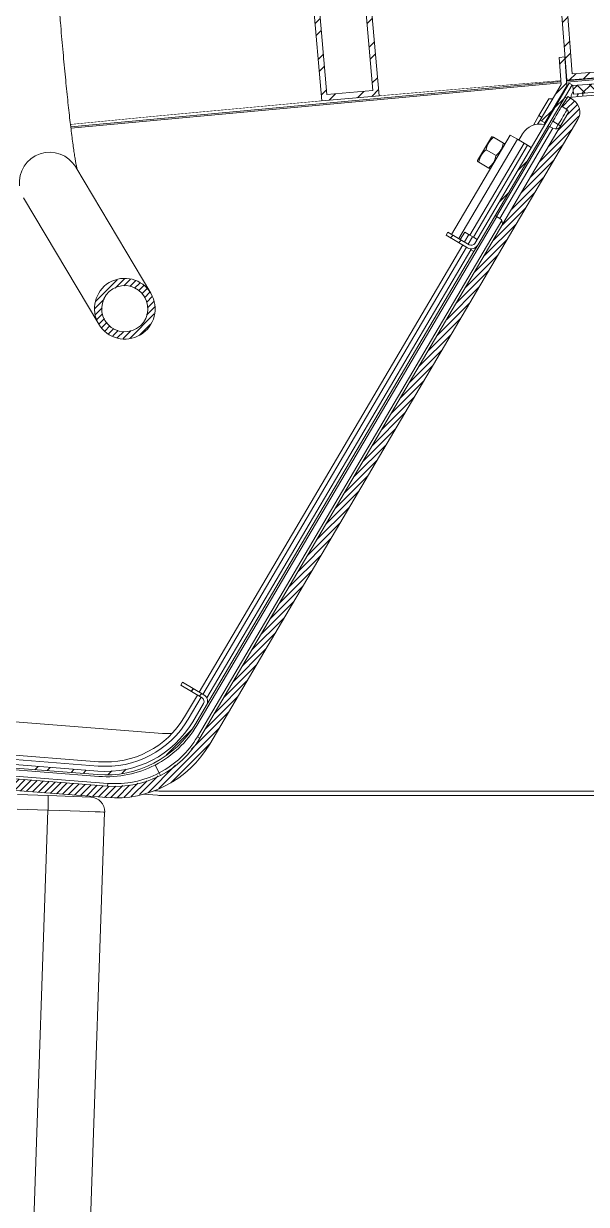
# Model space of a CAD drawing. Header units: millimetres. Extents: x -16985 to -606, y 2122 to 9380.
# Drawn here: x -2863.6 to -2668.5, y 6998.1 to 7407.6 of the extents above; entities that cross this region are included whole.
import ezdxf

# ---------------------------------------------------------------- set-up
doc = ezdxf.new("R2010")
doc.units = ezdxf.units.MM
doc.linetypes.add('K5LT32768', pattern=[0])
doc.linetypes.add('K5LT_THIN', pattern=[0])
pattern_1 = [(45, (0, 0), (-6.735192, 6.735192), []), (45, (4.49, 0), (-6.735192, 6.735192), [])]
pattern_2 = [(45, (0, 0), (-1.122532, 1.122532), [])]

msp = doc.modelspace()

# ---------------------------------------------------------------- hatches: boundary and pattern name
h = msp.add_hatch()
h.set_pattern_fill('ANSI32_ISO', style=0, pattern_type=0)
h.set_pattern_definition(pattern_1)
h.paths.add_polyline_path([(-2675.2, 7388.02), (-2645.29, 7390.35), (-2648.4, 7430.23), (-2678.3, 7427.9)])
h.paths.add_polyline_path([(-2650.23, 7428.08), (-2647.44, 7392.18), (-2673.36, 7390.17), (-2676.16, 7426.06)])
h = msp.add_hatch()
h.set_pattern_fill('ANSI32_ISO', style=0, pattern_type=0)
h.set_pattern_definition(pattern_1)
h.paths.add_polyline_path([(-2743.8, 7422.45), (-2763.72, 7420.7), (-2760.22, 7380.85), (-2740.29, 7382.61)])
h.paths.add_polyline_path([(-2758.4, 7383.02), (-2761.55, 7418.88), (-2745.61, 7420.29), (-2742.46, 7384.42)])
h = msp.add_hatch()
h.set_pattern_fill('ANSI32_ISO', style=0, pattern_type=0)
h.set_pattern_definition(pattern_1)
h.paths.add_polyline_path([(-2677.96, 7395.92), (-2677.23, 7386.57), (-2684.54, 7374.2), (-2682.82, 7373.18), (-2675.19, 7386.1), (-2675.97, 7396.07)])
h = msp.add_hatch()
h.set_pattern_fill('ANSI37_ISO', style=0, pattern_type=0)
h.set_pattern_definition([(45, (0, 0), (-2.245064, 2.245064), []), (135, (0, 0), (-2.245064, -2.245064), [])])
h.paths.add_polyline_path([(-2673.2, 7386.17), (-2672.96, 7383.18), (-2553.58, 7391.84), (-2513.13, 7394.41), (-2513.31, 7397.41), (-2632.75, 7389.29)])
h = msp.add_hatch()
h.set_pattern_fill('ANSI32_ISO', style=0, pattern_type=0)
h.set_pattern_definition(pattern_1)
h.paths.add_polyline_path([(-2673.41, 7386.36), (-2674.44, 7386.97), (-2707.17, 7331.43), (-2708.18, 7330.75), (-2709.08, 7330.94), (-2716.49, 7335.3), (-2717.1, 7334.27), (-2709.69, 7329.9), (-2707.71, 7329.63), (-2706.13, 7330.82)])
h = msp.add_hatch()
h.set_pattern_fill('ANSI31_ISO', style=0, pattern_type=0)
h.set_pattern_definition(pattern_2)
h.paths.add_polyline_path([(-2677.01, 7378.95), (-2675.17, 7377.78), (-2674.71, 7377.03), (-2674.85, 7376.43), (-2802.49, 7159.81), (-2806.9, 7153.91), (-2812.47, 7149.09), (-2818.95, 7145.59), (-2826.03, 7143.56), (-2833.38, 7143.11), (-2834.46, 7143.18), (-2905.66, 7148.79), (-2906.42, 7149.24), (-2906.58, 7149.84), (-2906.49, 7152.01), (-2910.49, 7152.18), (-2910.58, 7150.01), (-2909.92, 7147.29), (-2907.89, 7145.36), (-2905.98, 7144.81), (-2834.77, 7139.19), (-2826.99, 7139.38), (-2819.41, 7141.15), (-2812.34, 7144.42), (-2806.09, 7149.07), (-2800.93, 7154.9), (-2799.05, 7157.78), (-2671.4, 7374.39), (-2670.71, 7377.11), (-2671.59, 7379.77), (-2673.02, 7381.15), (-2674.86, 7382.32)])
h = msp.add_hatch()
h.set_pattern_fill('ANSI31_ISO', style=0, pattern_type=0)
h.set_pattern_definition(pattern_2)
h.paths.add_polyline_path([(-2823.1, 7299.69), (-2820.08, 7302.41), (-2818.32, 7306.08), (-2818.08, 7310.15), (-2819.41, 7314.02), (-2822.1, 7317.09), (-2825.76, 7318.91), (-2829.82, 7319.2), (-2833.68, 7317.93), (-2836.77, 7315.28), (-2838.61, 7311.64), (-2838.94, 7307.58), (-2837.69, 7303.68), (-2835.07, 7300.55), (-2831.45, 7298.65), (-2827.4, 7298.27), (-2823.51, 7299.46)])
h.paths.add_polyline_path([(-2824.39, 7301.84), (-2827.76, 7300.76), (-2831.28, 7301.24), (-2834.25, 7303.19), (-2836.09, 7306.24), (-2836.44, 7309.78), (-2835.23, 7313.11), (-2832.7, 7315.6), (-2829.34, 7316.73), (-2825.82, 7316.3), (-2822.82, 7314.39), (-2820.93, 7311.37), (-2820.53, 7307.84), (-2821.69, 7304.48), (-2824.19, 7301.97)])
h = msp.add_hatch()
h.set_pattern_fill('ANSI32_ISO', style=0, pattern_type=0)
h.set_pattern_definition(pattern_1)
h.paths.add_polyline_path([(-3022.35, 7283.26), (-3022.4, 7282.06), (-2991.51, 7280.71), (-2986.74, 7279.71), (-2982.53, 7277.22), (-2979.35, 7273.52), (-2977.53, 7268.99), (-2977.24, 7267.16), (-2967.98, 7170.85), (-2966.71, 7165.94), (-2963.98, 7161.66), (-2960.06, 7158.44), (-2955.33, 7156.58), (-2953.13, 7156.25), (-2837.94, 7147.17), (-2830.34, 7147.37), (-2822.96, 7149.16), (-2816.1, 7152.44), (-2810.09, 7157.09), (-2805.17, 7162.89), (-2803.91, 7164.88), (-2800.15, 7171.26), (-2799.88, 7173.24), (-2801.07, 7174.82), (-2808.48, 7179.19), (-2809.09, 7178.15), (-2801.68, 7173.79), (-2801, 7172.77), (-2801.18, 7171.87), (-2804.94, 7165.49), (-2809.4, 7159.5), (-2815.03, 7154.58), (-2821.58, 7150.98), (-2828.74, 7148.84), (-2836.19, 7148.28), (-2837.85, 7148.37), (-2953.03, 7157.45), (-2957.77, 7158.62), (-2961.88, 7161.25), (-2964.93, 7165.06), (-2966.6, 7169.66), (-2966.78, 7170.97), (-2976.04, 7267.28), (-2977.32, 7272.19), (-2980.05, 7276.47), (-2983.96, 7279.69), (-2988.69, 7281.55), (-2991.46, 7281.91)])

# ---------------------------------------------------------------- linework, layer by layer
at = {"color": 7, "linetype": 'K5LT_THIN', "lineweight": 18}
for p, q in [((-2678.3, 7427.9), (-2675.2, 7388.02)), ((-2676.16, 7426.06), (-2673.36, 7390.17)), ((-2763.72, 7420.7), (-2760.22, 7380.85)), ((-2742.46, 7384.42), (-2745.61, 7420.29)), ((-2740.29, 7382.61), (-2743.8, 7422.45)), ((-2761.55, 7418.88), (-2758.4, 7383.02)), ((-2677.96, 7395.92), (-2675.97, 7396.07)), ((-2677.23, 7386.57), (-2677.96, 7395.92)), ((-2675.19, 7386.1), (-2675.97, 7396.07)), ((-2673.36, 7390.17), (-2647.44, 7392.18)), ((-2847.23, 7371.87), (-2677.31, 7387.6)), ((-2675.32, 7387.78), (-2659.91, 7389.21)), ((-2659.75, 7388.72), (-2675.28, 7387.28)), ((-2675.2, 7388.02), (-2645.29, 7390.35)), ((-2677.28, 7387.1), (-2847.17, 7371.37)), ((-2758.4, 7383.02), (-2742.46, 7384.42)), ((-2674.44, 7386.97), (-2707.17, 7331.43)), ((-2673.41, 7386.36), (-2706.13, 7330.82)), ((-2684.54, 7374.2), (-2677.23, 7386.57)), ((-2682.82, 7373.18), (-2675.19, 7386.1)), ((-2674.44, 7386.97), (-2673.41, 7386.36)), ((-2673.2, 7386.17), (-2672.96, 7383.18)), ((-2669.69, 7382.44), (-2669.69, 7383.44)), ((-2760.22, 7380.85), (-2740.29, 7382.61)), ((-2684.9, 7375.72), (-2681.5, 7381.5)), ((-2680.17, 7381.6), (-2681.5, 7381.5)), ((-2677.48, 7381.82), (-2677.73, 7381.8)), ((-2677.01, 7378.95), (-2674.86, 7382.32)), ((-2675.05, 7382.01), (-2676.02, 7381.94)), ((-2674.86, 7382.32), (-2673.02, 7381.15)), ((-2802.49, 7159.81), (-2674.85, 7376.43)), ((-2684.9, 7375.72), (-2686.82, 7372.46)), ((-2684.9, 7375.72), (-2683.97, 7375.17)), ((-2677.01, 7378.95), (-2675.17, 7377.78)), ((-2799.05, 7157.78), (-2671.4, 7374.39)), ((-2685.37, 7372.78), (-2684.54, 7374.2)), ((-2684.54, 7374.2), (-2682.82, 7373.18)), ((-2682.82, 7373.18), (-2683.12, 7372.67)), ((-2681.23, 7371.98), (-2681.74, 7372.23)), ((-2680.08, 7371.35), (-2681.23, 7371.98)), ((-2680.05, 7373.78), (-2681.14, 7371.93)), ((-2678.22, 7372.61), (-2680.05, 7373.78)), ((-2678.22, 7372.61), (-2677.38, 7372.12)), ((-2715.2, 7334.54), (-2694.9, 7369)), ((-2701.35, 7368.29), (-2706.17, 7360.11)), ((-2701.1, 7368.43), (-2701.35, 7368.29)), ((-2697.25, 7366.17), (-2700.71, 7368.21)), ((-2694.9, 7369), (-2692.4, 7367.53)), ((-2690.07, 7366.16), (-2692.4, 7367.53)), ((-2691.88, 7367.22), (-2690.6, 7369.38)), ((-2690.07, 7366.16), (-2708.85, 7334.28)), ((-2688.86, 7365.45), (-2707.65, 7333.57)), ((-2699.79, 7361.86), (-2703.25, 7363.9)), ((-2696.87, 7365.65), (-2696.87, 7365.94)), ((-2688.86, 7365.45), (-2690.07, 7366.16)), ((-2687.57, 7364.69), (-2688.86, 7365.45)), ((-2706.17, 7360.11), (-2706.18, 7359.82)), ((-2702.33, 7357.55), (-2705.79, 7359.59)), ((-2819.47, 7314.12), (-2845.51, 7357.9)), ((-2701.94, 7357.32), (-2701.69, 7357.47)), ((-2863.56, 7347.17), (-2837.52, 7303.38)), ((-2699.52, 7340.74), (-2803.55, 7164.2)), ((-2700.07, 7341.11), (-2699.61, 7340.79)), ((-2699.61, 7340.79), (-2698.5, 7340.09)), ((-2716.49, 7335.3), (-2717.1, 7334.27)), ((-2717.1, 7334.27), (-2709.69, 7329.9)), ((-2716.49, 7335.3), (-2709.08, 7330.94)), ((-2712.19, 7332.76), (-2710.66, 7335.35)), ((-2709.2, 7334.48), (-2710.72, 7331.9)), ((-2710.66, 7335.35), (-2708.85, 7334.28)), ((-2708.85, 7334.28), (-2707.65, 7333.57)), ((-2711.33, 7330.87), (-2802.71, 7175.78)), ((-2707.91, 7333.72), (-2709.43, 7331.14)), ((-2707.65, 7333.57), (-2706.36, 7332.81)), ((-2706.13, 7330.82), (-2707.45, 7328.58)), ((-2710.04, 7330.1), (-2801.41, 7175.02)), ((-2800.15, 7171.26), (-2707.45, 7328.58)), ((-2800.07, 7173.76), (-2708.49, 7329.19)), ((-2708.28, 7329.54), (-2708.49, 7329.19)), ((-2708.49, 7329.19), (-2707.45, 7328.58)), ((-2808.48, 7179.19), (-2809.09, 7178.15)), ((-2801.07, 7174.82), (-2808.48, 7179.19)), ((-2801.68, 7173.79), (-2809.09, 7178.15)), ((-2803.32, 7174.75), (-2807.78, 7167.17)), ((-2815.47, 7161.45), (-2951.87, 7172.2)), ((-2802.02, 7173.99), (-2806.49, 7166.41)), ((-2801.18, 7171.87), (-2804.94, 7165.49)), ((-2800.15, 7171.26), (-2803.91, 7164.88)), ((-2812.09, 7161.45), (-2815.45, 7161.45)), ((-2803.32, 7160.3), (-2802.49, 7159.81)), ((-2837.94, 7147.17), (-2953.13, 7156.25)), ((-2837.85, 7148.37), (-2953.03, 7157.45)), ((-2837.59, 7151.66), (-2884.48, 7155.36)), ((-2837.45, 7146.56), (-2900.51, 7151.54)), ((-2837.7, 7150.16), (-2884.6, 7153.86)), ((-2816.54, 7147.77), (-2817.96, 7150.5)), ((-2905.66, 7148.79), (-2834.46, 7143.18)), ((-2900.61, 7149.36), (-2834.38, 7144.14)), ((-2816.09, 7146.91), (-2816.54, 7147.77)), ((-2905.98, 7144.81), (-2834.77, 7139.19)), ((-2834.46, 7143.18), (-2834.38, 7144.14)), ((-2855.02, 7139.88), (-2865.71, 7140.25)), ((-2840.29, 7139.36), (-2855.02, 7139.88)), ((-2821.87, 7140.39), (-2817.16, 7140.02)), ((-2817.04, 7141.51), (-2818.16, 7141.6)), ((-2596.7, 7141.45), (-2815.45, 7141.45)), ((-2815.45, 7139.95), (-2596.7, 7139.95)), ((-2865.8, 7135.25), (-2855.11, 7134.88)), ((-2855.11, 7134.88), (-2861, 6966.01)), ((-2841.36, 6965.31), (-2835.47, 7134.19))]:
    msp.add_line(p, q, dxfattribs=at)
at = {"color": 8, "linetype": 'K5LT32768', "lineweight": 15, "true_color": 0x808080}
for p, q in [((-2681.23, 7371.98), (-2699.61, 7340.79)), ((-2698.5, 7340.09), (-2680.08, 7371.35)), ((-2679.1, 7371.11), (-2678.22, 7372.61)), ((-2712.7, 7333.07), (-2692.4, 7367.53)), ((-2803.32, 7160.3), (-2697.82, 7339.35))]:
    msp.add_line(p, q, dxfattribs=at)
at = {"color": 7, "linetype": 'K5LT_THIN', "const_width": 0.18}
for points in [[(-2677.33, 7387.85), (-2703.06, 7385.76), (-2740.31, 7382.6)], [(-2760.19, 7380.86), (-2816.25, 7375.69), (-2847.32, 7372.67)]]:
    msp.add_lwpolyline(points, dxfattribs=at)
at = {"color": 7, "linetype": 'K5LT_THIN', "lineweight": 18}
for centre, radius, start, end in [((-1965.29, -1543.81), 8958, 93.507346, 94.532527), ((-1965.29, -1543.81), 8954, 93.607365, 94.542583), ((-1965.29, -1543.81), 8955, 93.507346, 94.532527), ((-2669.89, 7381.85), 3.9, 143.7747, 176.0942), ((-2675.71, 7376.93), 5, 329.49, 57.49), ((-2669.89, 7381.85), 1.9, 128.695, 167.0029), ((-2675.71, 7376.93), 1, 329.49, 57.49), ((-2684.57, 7365.83), 7, 76.1238, 149.49), ((-2679.12, 7373.11), 2, 241.49, 329.49), ((-2699.58, 7338.4), 2, 329.49, 57.49), ((-2708.37, 7332.14), 2.6, 239.4925, 329.4925), ((-2708.37, 7332.14), 1.4, 239.4925, 329.4925), ((-2802.39, 7172.58), 2.6, 329.4925, 59.4925), ((-2802.39, 7172.58), 1.4, 329.4925, 59.4925), ((-2835.1, 7183.26), 33.2, 265.4925, 329.4925), ((-2835.1, 7183.26), 31.7, 265.4925, 329.4925), ((-2835.1, 7183.26), 36.2, 265.4925, 329.4925), ((-2835.1, 7183.26), 35, 265.4925, 329.4925), ((-2834.74, 7182.58), 36.2, 297.6071, 329.49), ((-2831.79, 7177.07), 34, 265.49, 329.49), ((-2831.76, 7177.06), 33, 297.4579, 329.49), ((-2815.45, 7161.65), 0.2, 265.4925, 270), ((-2831.79, 7177.07), 38, 265.49, 329.49), ((-2834.61, 7182.65), 36.2, 265.49, 297.3729), ((-2831.79, 7177.04), 33, 265.49, 297.5221), ((-2926.69, 7138.63), 71.68, 357.0022, 0.9975), ((-2840.46, 7134.36), 5, 358, 88), ((-2815.45, 7161.65), 21.7, 265.4925, 270), ((-2815.45, 7161.65), 20.2, 265.4925, 270)]:
    msp.add_arc(centre, radius, start, end, dxfattribs=at)
at = {"color": 8, "linetype": 'K5LT32768', "lineweight": 15, "true_color": 0x808080}
msp.add_arc((-2854.52, 7352.5), 10.51, 30.9738, 186.1551, dxfattribs=at)
at = {"color": 7, "linetype": 'K5LT_THIN', "lineweight": 18}
for centre, major_axis, ratio, start_param, end_param in [((-2679.94, 7373.7), (2.93, 5.25), 0.023174, -0.001349, 1.568229), ((-2678.25, 7372.62), (3.08, 5.15), 0.005808, -1.569747, -0.000169), ((-2855.45, 7134.89), (19.99, -0.7), 0.000152, 0, 1.553354)]:
    msp.add_ellipse(centre, major_axis=major_axis, ratio=ratio, start_param=start_param, end_param=end_param, dxfattribs=at)
for major_axis in [(5.39, -9.06), (4.11, -6.9)]:
    msp.add_ellipse((-2828.49, 7308.75), major_axis=major_axis, ratio=0.995794, dxfattribs=at)
for points, knots in [([(-2845, 7357.04), (-2845, 7357.05), (-2845.04, 7357.19), (-2845.16, 7357.74), (-2845.35, 7358.72), (-2845.6, 7360.09), (-2845.87, 7361.79), (-2846.18, 7363.83), (-2846.51, 7366.19), (-2846.86, 7368.84), (-2847.22, 7371.78), (-2847.6, 7374.98), (-2847.98, 7378.43), (-2848.38, 7382.11), (-2848.77, 7386), (-2849.18, 7390.08), (-2849.58, 7394.34), (-2849.98, 7398.76), (-2850.39, 7403.31), (-2850.79, 7407.99), (-2851.18, 7412.77), (-2851.57, 7417.63), (-2851.94, 7422.55), (-2852.31, 7427.52), (-2852.58, 7431.26), (-2852.73, 7433.34), (-2852.75, 7433.76)], [0, 0, 0, 0, 0.000823, 0.034121, 0.071236, 0.111363, 0.153658, 0.197429, 0.242184, 0.287593, 0.333445, 0.379604, 0.425979, 0.472511, 0.519157, 0.565891, 0.612689, 0.659539, 0.706427, 0.753346, 0.800288, 0.847248, 0.894222, 0.941204, 0.988192, 1, 1, 1, 1]), ([(-2675.12, 7381.9), (-2675.45, 7381.4), (-2676.05, 7380.45), (-2676.87, 7379.2), (-2677.25, 7378.62)], [0, 0, 0, 0, 0.532279, 1, 1, 1, 1]), ([(-2703.25, 7363.9), (-2703, 7364.79), (-2702.53, 7366.45), (-2701.29, 7367.65), (-2700.71, 7368.21)], [0, 0, 0, 0, 0.534716, 1, 1, 1, 1]), ([(-2700.71, 7368.21), (-2700.9, 7368.31), (-2701.14, 7368.46), (-2701.04, 7368.4), (-2701.02, 7368.39)], [0, 0, 0, 0, 0.747443, 1, 1, 1, 1]), ([(-2705.79, 7359.59), (-2705.54, 7360.48), (-2705.07, 7362.14), (-2703.83, 7363.34), (-2703.25, 7363.9)], [0, 0, 0, 0, 0.534716, 1, 1, 1, 1]), ([(-2699.79, 7361.86), (-2699.14, 7362.51), (-2697.91, 7363.73), (-2697.46, 7365.39), (-2697.25, 7366.17)], [0, 0, 0, 0, 0.534716, 1, 1, 1, 1]), ([(-2697.25, 7366.17), (-2697.07, 7366.06), (-2696.83, 7365.91), (-2696.92, 7365.97), (-2696.95, 7365.98)], [0, 0, 0, 0, 0.747443, 1, 1, 1, 1]), ([(-2705.79, 7359.59), (-2705.97, 7359.7), (-2706.22, 7359.84), (-2706.12, 7359.78), (-2706.1, 7359.77)], [0, 0, 0, 0, 0.747443, 1, 1, 1, 1]), ([(-2702.33, 7357.55), (-2701.67, 7358.2), (-2700.45, 7359.42), (-2700, 7361.08), (-2699.79, 7361.86)], [0, 0, 0, 0, 0.534716, 1, 1, 1, 1]), ([(-2702.33, 7357.55), (-2702.15, 7357.44), (-2701.9, 7357.3), (-2702, 7357.36), (-2702.02, 7357.37)], [0, 0, 0, 0, 0.747443, 1, 1, 1, 1])]:
    msp.add_open_spline(points, degree=3, knots=knots, dxfattribs=at)

doc.saveas('drawing.dxf')
